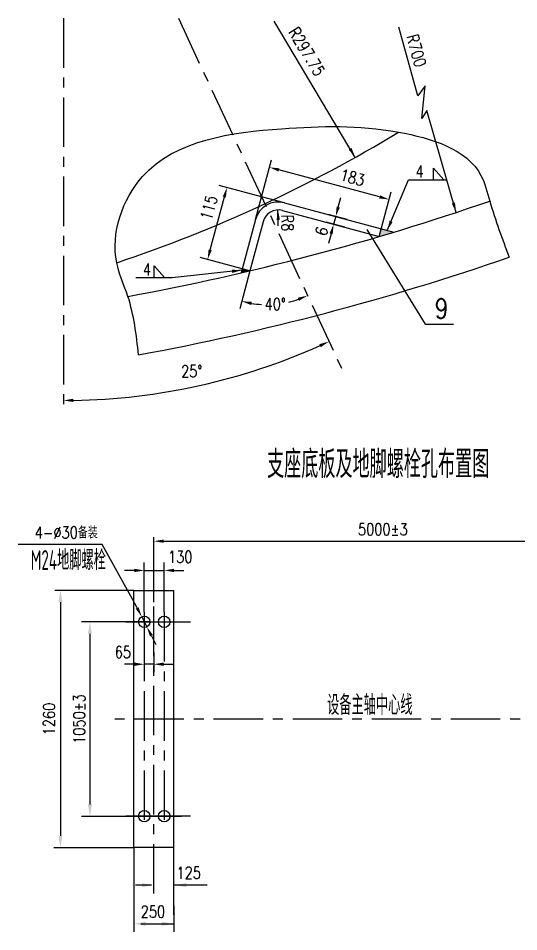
# Model space of a CAD drawing. Extents: x -4889 to 4059, y -4163 to -1605.
# Drawn here: x 2979.2 to 3105.7, y -3591.9 to -3361.2 of the extents above; entities that cross this region are included whole.
import ezdxf
from ezdxf.enums import TextEntityAlignment as Align

# ---------------------------------------------------------------- set-up
doc = ezdxf.new("R2010")
doc.units = 0
doc.header["$LTSCALE"] = 5
doc.header["$MEASUREMENT"] = 0
doc.linetypes.add('CENTERX2', pattern=[4, 2.5, -0.5, 0.5, -0.5])
doc.layers.get('0').update_dxf_attribs({"linetype": 'CONTINUOUS'})
doc.layers.get('DEFPOINTS').update_dxf_attribs({"linetype": 'CONTINUOUS'})
for name, color, linetype in [('0150001001', 6, 'CONTINUOUS'), ('0300001001', 1, 'CONTINUOUS'), ('CENTER', 7, 'CENTERX2'), ('CONTI2', 1, 'CONTINUOUS'), ('RED', 1, 'CONTINUOUS'), ('TEXT', 3, 'CONTINUOUS'), ('THICK', 1, 'CONTINUOUS')]:
    doc.layers.add(name, color=color, linetype=linetype)
doc.styles.add('HZ', font='ascii', dxfattribs={"width": 0.65, "bigfont": 'LYTXT.SHX'})
doc.styles.add('XW', font='ROMANS.SHX', dxfattribs={"width": 0.8, "height": 3})
doc.dimstyles.new('DIM1', dxfattribs={"dimtxt": 3, "dimasz": 3, "dimexe": 2, "dimexo": 1, "dimgap": 1, "dimtad": 0, "dimdec": 4, "dimzin": 0, "dimdsep": 46, "dimtxsty": 'XW', "dimcen": 2, "dimclrd": 7, "dimclre": 7, "dimclrt": 3, "dimadec": 0, "dimazin": 0, "dimtfac": 0.666667, "dimtdec": 4, "dimtofl": 0, "dimtmove": 2, "dimatfit": 3, "dimfxl": 0, "dimtvp": 1.333333, "dimtolj": 1, "dimtzin": 0, "dimarcsym": 0})
doc.dimstyles.new('DIM1$0', dxfattribs={"dimtxt": 3, "dimasz": 3, "dimexe": 2, "dimexo": 0, "dimgap": 1, "dimtad": 0, "dimdec": 4, "dimzin": 0, "dimdsep": 46, "dimtxsty": 'XW', "dimcen": 2, "dimclrd": 7, "dimclre": 7, "dimclrt": 3, "dimadec": 0, "dimazin": 0, "dimtfac": 0.666667, "dimtdec": 4, "dimtmove": 0, "dimatfit": 3, "dimfxl": 0, "dimtvp": 1.333333, "dimtolj": 1, "dimtzin": 0, "dimarcsym": 0})

# ---------------------------------------------------------------- blocks, each defined once
blk = doc.blocks.new('*D161')
at = {"layer": 'DEFPOINTS', "color": 0}
for p in [(3129.28, -3493.27), (3013.43, -3508.67), (3129.28, -3511.12)]:
    blk.add_point(p, dxfattribs=at)
at = {"layer": 'THICK', "color": 0, "lineweight": -2}
for p, q in [((3013.43, -3508.67), (3013.43, -3492.27)), ((3015.93, -3493.27), (3126.78, -3493.27)), ((3129.28, -3511.12), (3129.28, -3492.27))]:
    blk.add_line(p, q, dxfattribs=at)
at = {"layer": 'THICK', "color": 0}
for points in [[(3015.93, -3492.86), (3015.93, -3493.69), (3013.43, -3493.27)], [(3126.78, -3492.86), (3126.78, -3493.69), (3129.28, -3493.27)]]:
    blk.add_solid(points, dxfattribs=at)
at = {"layer": 'THICK', "color": 3, "insert": (3071.36, -3490.27), "char_height": 3, "attachment_point": 5, "style": 'XW'}
blk.add_mtext('\\A1;5000%%P3', dxfattribs=at)
blk = doc.blocks.new('*D150')
at = {"color": 0, "lineweight": -2}
for p, q in [((3060.08, -3408.85), (3060.73, -3406.43)), ((3062.3, -3412.03), (3057.51, -3410.74)), ((3061.78, -3413.96), (3056.99, -3412.68)), ((3059.44, -3411.26), (3058.92, -3413.19)), ((3058.27, -3415.61), (3057.63, -3418.02))]:
    blk.add_line(p, q, dxfattribs=at)
at = {"color": 0}
for points in [[(3059.68, -3408.74), (3060.49, -3408.95), (3059.44, -3411.26)], [(3057.87, -3415.5), (3058.68, -3415.72), (3058.92, -3413.19)]]:
    blk.add_solid(points, dxfattribs=at)
at = {"layer": 'DEFPOINTS', "color": 0}
for p in [(3058.92, -3413.19), (3062.3, -3412.03), (3061.78, -3413.96)]:
    blk.add_point(p, dxfattribs=at)
at = {"color": 3, "insert": (3055.88, -3414.96), "char_height": 3, "attachment_point": 5, "rotation": 75, "style": 'XW'}
blk.add_mtext('\\A1;6', dxfattribs=at)
blk = doc.blocks.new('*D192')
at = {"color": 0, "lineweight": -2}
blk.add_arc((2990.62, -3298.85), 158.86, 270.9017, 294.0983, dxfattribs=at)
at = {"color": 0}
for points in [[(3055.31, -3443.49), (3055.66, -3444.24), (3057.76, -3442.83)], [(2993.12, -3458.11), (2993.12, -3457.27), (2990.62, -3457.71)]]:
    blk.add_solid(points, dxfattribs=at)
at = {"layer": 'DEFPOINTS', "color": 0}
for p in [(2990.62, -3361.16), (3019.67, -3361.16), (3061.05, -3449.88), (3036.18, -3451.04), (2990.62, -3459.21)]:
    blk.add_point(p, dxfattribs=at)
at = {"color": 3, "insert": (3023.03, -3450.33), "char_height": 3, "attachment_point": 5, "rotation": 0.1, "style": 'XW'}
blk.add_mtext('\\A1;25%%D', dxfattribs=at)
blk = doc.blocks.new('*D193')
at = {"color": 0, "lineweight": -2}
blk.add_line((3037.74, -3424.96), (3035.16, -3434.6), dxfattribs=at)
for start, end in [(260.8603, 266.892), (283.2085, 289.1397)]:
    blk.add_arc((3042.01, -3409.05), 24.45, start, end, dxfattribs=at)
at = {"color": 0}
for points in [[(3049.87, -3431.77), (3050.18, -3432.54), (3052.34, -3431.21)], [(3038.04, -3433.6), (3038.21, -3432.78), (3035.68, -3432.67)]]:
    blk.add_solid(points, dxfattribs=at)
at = {"layer": 'DEFPOINTS', "color": 0}
for p in [(3019.67, -3361.16), (3041.07, -3412.55), (3037.74, -3424.96), (3041.3, -3433.49), (3061.05, -3449.88)]:
    blk.add_point(p, dxfattribs=at)
at = {"color": 3, "insert": (3044.14, -3433.41), "char_height": 3, "attachment_point": 5, "rotation": 0.1, "style": 'XW'}
blk.add_mtext('\\A1;40%%d', dxfattribs=at)
blk = doc.blocks.new('*D194')
at = {"color": 0, "lineweight": -2}
for p, q in [((3040.17, -3408.17), (3043.19, -3396.89)), ((3070.55, -3406.29), (3045.09, -3399.47)), ((3070.46, -3416.28), (3073.48, -3405))]:
    blk.add_line(p, q, dxfattribs=at)
at = {"color": 0}
for points in [[(3045.2, -3399.07), (3044.98, -3399.87), (3042.68, -3398.82)], [(3070.66, -3405.89), (3070.44, -3406.69), (3072.96, -3406.94)]]:
    blk.add_solid(points, dxfattribs=at)
at = {"layer": 'DEFPOINTS', "color": 0}
for p in [(3042.68, -3398.82), (3040.17, -3408.17), (3070.46, -3416.28)]:
    blk.add_point(p, dxfattribs=at)
at = {"color": 3, "insert": (3063.67, -3401.39), "char_height": 3, "attachment_point": 5, "rotation": 345, "style": 'XW'}
blk.add_mtext('\\A1;183', dxfattribs=at)
blk = doc.blocks.new('*D195')
at = {"color": 0, "lineweight": -2}
for p, q in [((3040.7, -3406.24), (3030.01, -3403.37)), ((3027.7, -3419.67), (3031.29, -3406.3)), ((3035.81, -3424.44), (3025.13, -3421.57))]:
    blk.add_line(p, q, dxfattribs=at)
at = {"color": 0}
for points in [[(3030.89, -3406.2), (3031.69, -3406.41), (3031.94, -3403.89)], [(3027.3, -3419.57), (3028.11, -3419.78), (3027.06, -3422.09)]]:
    blk.add_solid(points, dxfattribs=at)
at = {"layer": 'DEFPOINTS', "color": 0}
for p in [(3031.94, -3403.89), (3040.7, -3406.24), (3035.81, -3424.44)]:
    blk.add_point(p, dxfattribs=at)
at = {"color": 3, "insert": (3027.36, -3409.01), "char_height": 3, "attachment_point": 5, "rotation": 74.9799, "style": 'XW'}
blk.add_mtext('\\A1;115', dxfattribs=at)
blk = doc.blocks.new('*D197')
at = {"layer": 'DEFPOINTS', "color": 0}
for p in [(3010.38, -3512.36), (3011.7, -3514.93)]:
    blk.add_point(p, dxfattribs=at)
at = {"layer": 'TEXT', "color": 0, "lineweight": -2}
for p, q in [((3009.23, -3510.14), (3008.09, -3507.92)), ((3010.38, -3512.36), (3011.7, -3514.93)), ((3012.84, -3517.16), (3013.98, -3519.38))]:
    blk.add_line(p, q, dxfattribs=at)
at = {"layer": 'TEXT', "color": 0}
for points in [[(3009.6, -3509.95), (3008.86, -3510.33), (3010.38, -3512.36)], [(3013.21, -3516.97), (3012.47, -3517.35), (3011.7, -3514.93)]]:
    blk.add_solid(points, dxfattribs=at)
at = {"layer": 'TEXT', "color": 3, "insert": (2991.31, -3491.11), "char_height": 3, "attachment_point": 5, "rotation": 0.1, "style": 'XW'}
blk.add_mtext('\\A1;4-%%C30{\\Fascii,c:\\acadwin\\fonts\\lytxt|c134;备装}', dxfattribs=at)
blk = doc.blocks.new('*D198')
at = {"layer": '0150001001', "color": 0, "lineweight": -2}
for p, q in [((3011.04, -3511.17), (3011.04, -3498.66)), ((3016.06, -3511.17), (3016.06, -3498.66)), ((3008.54, -3500.66), (3006.04, -3500.66)), ((3011.04, -3500.66), (3016.06, -3500.66)), ((3018.56, -3500.66), (3021.06, -3500.66))]:
    blk.add_line(p, q, dxfattribs=at)
at = {"layer": '0150001001', "color": 0}
for points in [[(3008.54, -3500.24), (3008.54, -3501.08), (3011.04, -3500.66)], [(3018.56, -3500.24), (3018.56, -3501.08), (3016.06, -3500.66)]]:
    blk.add_solid(points, dxfattribs=at)
at = {"layer": 'DEFPOINTS', "color": 0}
for p in [(3016.06, -3500.66), (3011.04, -3511.17), (3016.06, -3511.17)]:
    blk.add_point(p, dxfattribs=at)
at = {"layer": '0150001001', "color": 3, "insert": (3020.13, -3497.24), "char_height": 3, "attachment_point": 5, "rotation": 0.1, "style": 'XW'}
blk.add_mtext('\\A1;130', dxfattribs=at)
blk = doc.blocks.new('*D199')
at = {"layer": 'DEFPOINTS', "color": 0}
for p in [(3011.04, -3520.53), (3013.43, -3521.36), (3011.04, -3524.36)]:
    blk.add_point(p, dxfattribs=at)
at = {"layer": 'THICK', "color": 0, "lineweight": -2}
for p, q in [((3011.04, -3520.53), (3011.04, -3526.36)), ((3013.43, -3521.36), (3013.43, -3526.36)), ((3008.54, -3524.36), (3006.04, -3524.36)), ((3013.43, -3524.36), (3011.04, -3524.36)), ((3015.93, -3524.36), (3018.43, -3524.36))]:
    blk.add_line(p, q, dxfattribs=at)
at = {"layer": 'THICK', "color": 0}
for points in [[(3008.54, -3523.94), (3008.54, -3524.78), (3011.04, -3524.36)], [(3015.93, -3523.94), (3015.93, -3524.78), (3013.43, -3524.36)]]:
    blk.add_solid(points, dxfattribs=at)
at = {"layer": 'THICK', "color": 3, "insert": (3005.63, -3521.29), "char_height": 3, "attachment_point": 5, "style": 'XW'}
blk.add_mtext('\\A1;65', dxfattribs=at)

msp = doc.modelspace()

# ---------------------------------------------------------------- hatches: boundary and pattern name
for points in [[(3070.97705, -3414.35294), (3070.45941, -3416.28479, 0.001527968), (3074.12065, -3415.19527)], [(3037.74468, -3424.95626), (3035.81283, -3424.43862), (3035.53539, -3425.47404, 0.000907663)]]:
    msp.add_hatch(color=256).paths.add_polyline_path(points)

# ---------------------------------------------------------------- linework, layer by layer
for p, q in [((3084.16464, -3402.01506), (3084.16464, -3399.01506)), ((3084.16464, -3399.01506), (3086.77591, -3402.01506)), ((3039.13689, -3412.03305), (3040.68981, -3406.2375)), ((3046.48536, -3407.79041), (3040.6962, -3406.23921)), ((3044.93245, -3413.58597), (3044.80133, -3409.58812)), ((3082.14367, -3438.47083), (3067.43555, -3414.55014)), ((3070.45941, -3416.28479), (3070.97705, -3414.35294)), ((3013.57799, -3423.68506), (3016.18927, -3426.68506)), ((3013.57799, -3426.68506), (3013.57799, -3423.68506)), ((3037.74468, -3424.95626), (3035.81283, -3424.43862)), ((3082.14367, -3438.47083), (3089.22525, -3438.47083))]:
    msp.add_line(p, q)
at = {"color": 7, "linetype": 'ByBlock'}
for p, q in [((2991.89484, -3505.70467), (2989.01734, -3505.70467)), ((2989.84128, -3508.70467), (2989.84128, -3567.70467)), ((2997.29839, -3513.64912), (2995.29839, -3513.64912)), ((2997.29839, -3516.64912), (2997.29839, -3559.76023)), ((2996.85964, -3562.76023), (2999.29839, -3562.76023)), ((3012.82842, -3580.17211), (3008.84958, -3580.17211)), ((3026.96315, -3580.17211), (3018.57865, -3580.17211)), ((3008.39701, -3585.67299), (3008.39701, -3591.94424)), ((3018.46953, -3585.40311), (3018.46953, -3591.94424)), ((3010.15445, -3589.94424), (3018.5989, -3589.94424))]:
    msp.add_line(p, q, dxfattribs=at)
at = {"color": 7, "linetype": 'CENTERX2'}
for p, q in [((3013.43327, -3582.29043), (3013.43327, -3508.66849)), ((3011.03579, -3511.17395), (3011.03579, -3565.36023)), ((3016.05788, -3511.17395), (3016.05788, -3565.36023))]:
    msp.add_line(p, q, dxfattribs=at)
msp.add_spline([(3009.6019, -3446.18242), (3006.8931, -3431.42904), (3004.061, -3422.90453), (3010.62481, -3401.12832), (3045.8167, -3389.0659), (3075.30499, -3389.93114), (3096.16421, -3400.87167), (3098.4038, -3407.34399), (3103.30886, -3421.51933)], degree=3)
msp.add_solid([(3045.33096, -3412.07312), (3044.49808, -3412.10043), (3044.83257, -3409.58812)])
at = {"color": 7, "linetype": 'ByBlock'}
for points in [[(2989.34128, -3508.70467), (2990.34128, -3508.70467), (2989.84128, -3505.70467)], [(2996.79839, -3516.64912), (2997.79839, -3516.64912), (2997.29839, -3513.64912)], [(2996.79839, -3559.76023), (2997.79839, -3559.76023), (2997.29839, -3562.76023)], [(2989.34128, -3567.70467), (2990.34128, -3567.70467), (2989.84128, -3570.70467)], [(3010.45932, -3579.67211), (3010.45932, -3580.67211), (3013.45932, -3580.17211)], [(3021.67299, -3579.67211), (3021.67299, -3580.67211), (3018.67299, -3580.17211)], [(3011.39701, -3589.44424), (3011.39701, -3590.44424), (3008.39701, -3589.94424)], [(3015.46953, -3589.44424), (3015.46953, -3590.44424), (3018.46953, -3589.94424)]]:
    msp.add_solid(points, dxfattribs=at)
at = {"layer": '0150001001', "color": 7}
for p, q in [((3000.42384, -3494.14912), (2979.1736, -3494.14912)), ((3008.08777, -3507.91849), (3000.42384, -3494.14912)), ((3008.39701, -3505.70467), (2988.38642, -3505.70467)), ((3012.52245, -3513.64912), (2995.18912, -3513.64912)), ((3006.40909, -3513.64912), (3022.7148, -3513.64912)), ((2995.18912, -3562.76023), (3020.4669, -3562.76023)), ((3022.7148, -3562.76023), (3006.40909, -3562.76023)), ((2988.15122, -3570.70467), (3008.39701, -3570.70467)), ((3008.39701, -3570.70467), (3008.39701, -3587.6769)), ((3018.46953, -3587.6769), (3018.46953, -3570.70467))]:
    msp.add_line(p, q, dxfattribs=at)
at = {"layer": '0150001001', "color": 1}
for p, q in [((3008.39701, -3570.70467), (3008.39701, -3505.70467)), ((3008.39701, -3505.70467), (3018.46953, -3505.70467)), ((3018.46953, -3570.70467), (3018.46953, -3505.70467)), ((3018.46953, -3570.70467), (3008.39701, -3570.70467))]:
    msp.add_line(p, q, dxfattribs=at)
for centre in [(3011.03579, -3513.64912), (3016.05788, -3513.64912), (3011.03579, -3562.76023), (3016.05788, -3562.76023)]:
    msp.add_circle(centre, 1.44444, dxfattribs=at)
at = {"layer": 'CENTER'}
for p, q in [((2990.61998, -3361.15509), (2990.61998, -3459.21287)), ((3019.67313, -3361.15509), (3061.04653, -3449.88064)), ((3141.06311, -3538.20467), (3001.40252, -3538.20467))]:
    msp.add_line(p, q, dxfattribs=at)
at = {"layer": 'DEFPOINTS', "color": 0, "linetype": 'ByBlock'}
for p in [(2991.89484, -3505.70467), (2997.29839, -3513.64912), (2996.85964, -3562.76023), (2997.29839, -3562.76023), (3008.39701, -3585.67299), (3018.46953, -3585.40311), (3018.46953, -3589.94424)]:
    msp.add_point(p, dxfattribs=at)
at = {"layer": 'RED'}
for p, q in [((3046.48536, -3407.79041), (3074.12065, -3415.19527)), ((3045.96772, -3409.72226), (3070.45941, -3416.28479)), ((3039.13689, -3412.03305), (3035.53539, -3425.47404)), ((3041.06874, -3412.55069), (3037.74468, -3424.95626))]:
    msp.add_line(p, q, dxfattribs=at)
for centre, radius, start, end in [((2894.02632, -3091.70464), 349, 288.3780572, 301.2935633), ((2894.02632, -2816.70464), 625, 280.40394411, 289.08702974), ((3044.93245, -3413.58597), 6, 75, 165), ((3044.93245, -3413.58597), 4, 75, 165), ((2894.02632, -2816.70464), 640, 280.40394411, 289.08702974)]:
    msp.add_arc(centre, radius, start, end, dxfattribs=at)

# ---------------------------------------------------------------- texts
at = {"color": 3, "linetype": 'ByBlock', "style": 'XW', "width": 0.8}
for s, p in [('1050%%P3', (2994.60833, -3538.20467)), ('1260', (2986.9584, -3538.20467))]:
    msp.add_text(s, height=3, rotation=90, dxfattribs=at).set_placement(p, align=Align.MIDDLE)
for s, p in [('125', (3022.25901, -3577.04491)), ('250', (3013.23037, -3586.87043))]:
    msp.add_text(s, height=3, dxfattribs=at).set_placement(p, align=Align.MIDDLE)
at = {"color": 3, "insert": (3047.26548, -3412.88688), "char_height": 3, "attachment_point": 5, "rotation": 271.8784015, "style": 'XW'}
msp.add_mtext('\\A1;R8', dxfattribs=at)
at = {"layer": '0150001001', "color": 3, "style": 'XW', "width": 0.8}
for s, rotation, p in [('R297.75', 301.4186343, (3047.33236, -3364.61505)), ('R700', 285.6304667, (3077.27794, -3365.71323))]:
    msp.add_text(s, height=3, rotation=rotation, dxfattribs=at).set_placement(p)
for p in [(3079.63956, -3401.38412), (3010.71158, -3426.14618)]:
    msp.add_text('4', height=3, dxfattribs=at).set_placement(p)
at = {"layer": '0300001001', "color": 6, "style": 'XW', "width": 0.8}
msp.add_text('9', height=5, dxfattribs=at).set_placement((3084.45455, -3436.98001))
at = {"layer": 'CONTI2', "style": 'HZ', "width": 0.65}
msp.add_text('支座底板及地脚螺栓孔布置图', height=7, dxfattribs=at).set_placement((3042.08142, -3477.3371))
at = {"layer": 'TEXT', "style": 'HZ', "width": 0.65}
for s, p in [('M24地脚螺栓', (2982.31489, -3500.53712)), ('设备主轴中心线', (3057.26335, -3537.16355))]:
    msp.add_text(s, height=5, dxfattribs=at).set_placement(p)

# ---------------------------------------------------------------- dimensions: what is measured, and where the dimension line sits
dim = msp.add_angular_dim_2l(base=(3036.18153, -3451.03657), line1=((3019.67313, -3361.15509), (3061.04653, -3449.88064)), line2=((2990.61998, -3361.15509), (2990.61998, -3459.21287)), text='25%%D', dimstyle='DIM1', override={"dimasz": 2.5, "dimexo": 0, "dimtad": 1, "dimcen": 0.09, "dimclrd": 0, "dimclre": 0, "dimadec": 2, "dimtfac": 0.5, "dimtofl": 1, "dimtvp": 0})
dim.commit()
dim.dimension.update_dxf_attribs({"geometry": '*D192', "text_midpoint": (3023.03064, -3450.33214), "dimtype": 162, "text_rotation": 0.1})
dim = msp.add_angular_dim_2l(base=(3041.29559, -3433.49255), line1=((3041.06874, -3412.55069), (3037.74468, -3424.95626)), line2=((3019.67313, -3361.15509), (3061.04653, -3449.88064)), text='40%%d', dimstyle='DIM1', override={"dimasz": 2.5, "dimexo": 0, "dimtad": 1, "dimcen": 0.09, "dimclrd": 0, "dimclre": 0, "dimadec": 2, "dimtfac": 0.5, "dimtofl": 1, "dimtvp": 0})
dim.commit()
dim.dimension.update_dxf_attribs({"geometry": '*D193', "text_midpoint": (3044.13803, -3433.40985), "text_rotation": 0.1})
for base, p1, p2, angle, text, picture, middle in [((3042.67709, -3398.82086), (3070.45941, -3416.28479), (3040.17217, -3408.16935), 165, '183', '*D194', (3063.668, -3401.38726)), ((3031.94004, -3403.88971), (3035.81283, -3424.43862), (3040.6962, -3406.23921), 74.9798775, '115', '*D195', (3027.36338, -3409.01234)), ((3058.91968, -3413.19273), (3062.29755, -3412.02728), (3061.77991, -3413.95913), 255, '6', '*D150', (3055.87543, -3414.95858))]:
    dim = msp.add_linear_dim(base=base, p1=p1, p2=p2, angle=angle, text=text, dimstyle='DIM1', override={"dimasz": 2.5, "dimexo": 0, "dimtad": 1, "dimcen": 0.09, "dimclrd": 0, "dimclre": 0, "dimtfac": 0.5, "dimtofl": 1, "dimtvp": 0})
    dim.commit()
    dim.dimension.update_dxf_attribs({"geometry": picture, "text_midpoint": middle, "dimtype": 161})
at = {"layer": '0150001001', "color": 7}
dim = msp.add_linear_dim(base=(3016.05788, -3500.66141), p1=(3011.03579, -3511.17395), p2=(3016.05788, -3511.17395), text='130', dimstyle='DIM1', override={"dimasz": 2.5, "dimexo": 0, "dimtad": 1, "dimcen": 0.09, "dimclrd": 0, "dimclre": 0, "dimadec": 2, "dimtfac": 0.5, "dimtofl": 1, "dimtvp": 0}, dxfattribs=at)
dim.commit()
dim.dimension.update_dxf_attribs({"geometry": '*D198', "text_midpoint": (3020.12711, -3497.23985), "dimtype": 160, "text_rotation": 0.1})
at = {"layer": 'TEXT'}
dim = msp.add_diameter_dim_2p(p1=(3010.37503, -3512.36467), p2=(3011.69656, -3514.93357), text='4-%%C30{\\Fascii,c:\\acadwin\\fonts\\lytxt|c134;备装}', dimstyle='DIM1', override={"dimasz": 2.5, "dimexo": 0, "dimtad": 1, "dimcen": 0.09, "dimclrd": 0, "dimclre": 0, "dimadec": 2, "dimtfac": 0.5, "dimtofl": 1, "dimtvp": 0}, dxfattribs=at)
dim.commit()
dim.dimension.update_dxf_attribs({"geometry": '*D197', "text_midpoint": (2991.30805, -3491.11338), "dimtype": 163, "text_rotation": 0.1})
at = {"layer": 'THICK', "color": 0}
dim = msp.add_linear_dim(base=(3129.28404, -3493.27357), p1=(3013.43327, -3508.66849), p2=(3129.28404, -3511.12134), text='5000%%P3', dimstyle='DIM1$0', override={"dimasz": 2.5, "dimexe": 1, "dimgap": 1.5, "dimtad": 1, "dimcen": 0.09, "dimclrd": 0, "dimclre": 0, "dimadec": 2, "dimtfac": 0.5, "dimtvp": 0}, dxfattribs=at)
dim.commit()
dim.dimension.update_dxf_attribs({"geometry": '*D161', "text_midpoint": (3071.35865, -3490.27357)})
dim = msp.add_linear_dim(base=(3011.03579, -3524.3597), p1=(3013.43327, -3521.36222), p2=(3011.03579, -3520.53429), text='65', dimstyle='DIM1', override={"dimasz": 2.5, "dimexo": 0, "dimtad": 1, "dimcen": 0.09, "dimclrd": 0, "dimclre": 0, "dimadec": 2, "dimtfac": 0.5, "dimtofl": 1, "dimtvp": 0}, dxfattribs=at)
dim.commit()
dim.dimension.update_dxf_attribs({"geometry": '*D199', "text_midpoint": (3005.6305, -3521.29389), "dimtype": 160})

# ---------------------------------------------------------------- leaders
for points, override in [([(3064.37903, -3396.3043), (3043.89817, -3361.92261)], {"dimasz": 2.5, "dimexo": 0, "dimtad": 1, "dimcen": 0.09, "dimclrd": 0, "dimclre": 0, "dimtfac": 0.5, "dimtofl": 1, "dimtvp": 0}), ([(3089.88844, -3410.22214), (3082.45631, -3384.46699), (3081.25637, -3386.46604), (3082.05633, -3378.20325), (3080.18975, -3380.73539), (3075.38997, -3363.41017)], {"dimasz": 2.5, "dimexo": 0, "dimtad": 1, "dimcen": 0.09, "dimclrd": 0, "dimclre": 0, "dimtfac": 0.5, "dimtofl": 1, "dimtvp": 0}), ([(3072.48423, -3414.75679), (3077.84413, -3401.97412), (3087.45405, -3401.97412)], {"dimasz": 2.5, "dimexo": 0, "dimgap": 1, "dimtad": 0, "dimcen": 0.09, "dimclrd": 0, "dimclre": 0, "dimtfac": 0.5, "dimtofl": 1, "dimtvp": 0}), ([(3035.71265, -3424.81248), (3018.08101, -3426.73618), (3008.91614, -3426.73618)], {"dimasz": 2.5, "dimexo": 0, "dimgap": 1, "dimtad": 0, "dimcen": 0.09, "dimclrd": 0, "dimclre": 0, "dimtfac": 0.5, "dimtofl": 1, "dimtvp": 0})]:
    msp.add_leader(points, dimstyle='DIM1', override=override)

doc.saveas('drawing.dxf')
